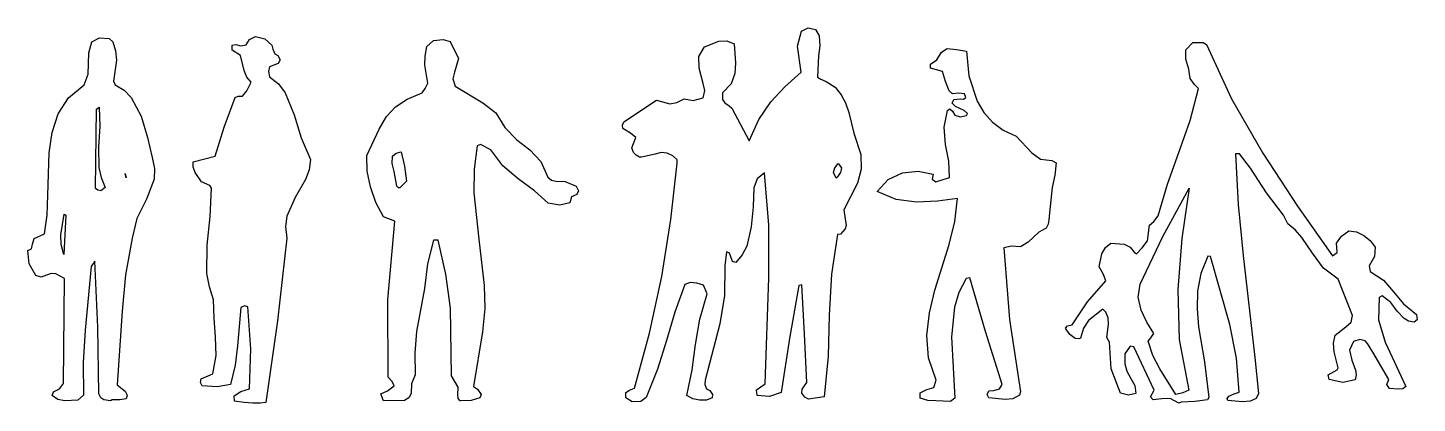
# Model space of a CAD drawing. Header units: metres. Extents: x 29.2 to 35.69, y 45.21 to 46.96.
import ezdxf

# ---------------------------------------------------------------- set-up
doc = ezdxf.new("R2010")
doc.units = ezdxf.units.M
doc.header["$MEASUREMENT"] = 0
doc.layers.add('PIBITOS', color=8, linetype='Continuous')

msp = doc.modelspace()

# ---------------------------------------------------------------- linework, layer by layer
at = {"layer": 'PIBITOS', "linetype": 'Continuous'}
for points in [[(32.0267, 45.2117), (31.9968, 45.2315), (31.9974, 45.2554), (32.0136, 45.2662), (32.0377, 45.2753), (32.1073, 45.5339), (32.1642, 45.7976), (32.2068, 46.0647), (32.2365, 46.329), (32.2369, 46.3434), (32.2165, 46.363), (32.1897, 46.3747), (32.161, 46.3785), (32.1337, 46.3712), (32.0696, 46.3566), (32.06, 46.3568), (32.0442, 46.3652), (32.0317, 46.3782), (32.0243, 46.4007), (32.0429, 46.4482), (32.0178, 46.4695), (31.9832, 46.491), (31.9803, 46.5054), (31.987, 46.5212), (32.1393, 46.6232), (32.2027, 46.6058), (32.2348, 46.6115), (32.2687, 46.6299), (32.3116, 46.621), (32.3582, 46.6343), (32.3653, 46.6677), (32.3581, 46.7014), (32.3389, 46.772), (32.3369, 46.8279), (32.3634, 46.872), (32.4311, 46.8992), (32.4678, 46.9), (32.5026, 46.8865), (32.5086, 46.7954), (32.5059, 46.7476), (32.4889, 46.7001), (32.4481, 46.6579), (32.4474, 46.626), (32.4598, 46.6113), (32.4786, 46.5966), (32.4912, 46.5851), (32.5724, 46.4333), (32.6177, 46.5328), (32.6737, 46.6146), (32.7408, 46.6865), (32.8157, 46.7535), (32.7992, 46.8751), (32.8167, 46.9466), (32.849, 46.9618), (32.8823, 46.9531), (32.8992, 46.924), (32.903, 46.8776), (32.8971, 46.8299), (32.8918, 46.7311), (32.9075, 46.7211), (32.9328, 46.711), (32.9737, 46.6846), (33.0017, 46.6488), (33.0231, 46.6101), (33.0381, 46.565), (33.0615, 46.4688), (33.0944, 46.3691), (33.0961, 46.3004), (33.0787, 46.2354), (33.0153, 46.1107), (33.0265, 46.0371), (33.0213, 46.0212), (33, 45.9961), (32.9856, 45.9949), (32.9576, 45.8088), (32.947, 45.6175), (32.9411, 45.4261), (32.9226, 45.235), (32.8505, 45.2238), (32.8332, 45.2338), (32.8192, 45.2532), (32.8196, 45.2708), (32.8427, 45.3022), (32.8317, 45.5307), (32.8192, 45.7591), (32.8048, 45.7563), (32.761, 45.5083), (32.7219, 45.2554), (32.6673, 45.2374), (32.6099, 45.2419), (32.6073, 45.2675), (32.6478, 45.2969), (32.6651, 45.7913), (32.6642, 46.0387), (32.6441, 46.2833), (32.6099, 46.2553), (32.5946, 46.2126), (32.5911, 46.1249), (32.5827, 46.0309), (32.5615, 45.9404), (32.5398, 45.8994), (32.5103, 45.8633), (32.4945, 45.8685), (32.4855, 45.8942), (32.481, 45.9071), (32.4668, 45.9138), (32.4589, 45.8485), (32.4575, 45.7097), (32.4354, 45.5761), (32.3673, 45.3127), (32.3653, 45.2936), (32.3728, 45.2727), (32.3886, 45.2643), (32.4009, 45.2465), (32.4006, 45.2306), (32.3732, 45.22), (32.3413, 45.2191), (32.3095, 45.2262), (32.2811, 45.2412), (32.3061, 45.3619), (32.3215, 45.4797), (32.3417, 45.5989), (32.3762, 45.7179), (32.3596, 45.7581), (32.3279, 45.7668), (32.2976, 45.7707), (32.2718, 45.7601), (32.2259, 45.6318), (32.1863, 45.4986), (32.145, 45.3655), (32.091, 45.2326), (32.0667, 45.214), (32.0267, 45.2117)], [(29.5898, 45.216), (29.558, 45.2215), (29.5439, 45.2314), (29.5347, 45.2492), (29.5304, 45.5605), (29.5165, 45.8704), (29.5, 45.8452), (29.4711, 45.5474), (29.4614, 45.396), (29.4628, 45.2428), (29.4367, 45.2194), (29.376, 45.216), (29.3442, 45.2231), (29.3175, 45.2412), (29.3227, 45.2586), (29.3517, 45.2724), (29.3698, 45.2975), (29.3743, 45.7889), (29.3349, 45.8106), (29.3126, 45.8126), (29.2901, 45.8052), (29.2659, 45.7945), (29.2405, 45.8031), (29.2098, 45.858), (29.2032, 45.9204), (29.2209, 45.928), (29.2246, 45.9502), (29.2332, 45.9756), (29.2816, 45.9985), (29.293, 46.0844), (29.2967, 46.1785), (29.3027, 46.3762), (29.3175, 46.4717), (29.345, 46.5588), (29.393, 46.6344), (29.4661, 46.695), (29.4847, 46.7441), (29.4874, 46.7935), (29.4886, 46.8445), (29.5024, 46.8953), (29.538, 46.9152), (29.5826, 46.9111), (29.5998, 46.8963), (29.6133, 46.8545), (29.6171, 46.8098), (29.6037, 46.7127), (29.6113, 46.695), (29.6539, 46.6701), (29.6866, 46.6359), (29.7326, 46.5487), (29.7623, 46.4491), (29.7842, 46.3544), (29.7958, 46.3031), (29.7931, 46.2537), (29.7575, 46.1603), (29.7124, 46.0703), (29.6913, 45.9782), (29.6603, 45.8066), (29.6438, 45.6362), (29.6202, 45.292), (29.6438, 45.2723), (29.6579, 45.2624), (29.667, 45.2431), (29.6635, 45.2256), (29.6331, 45.2215), (29.5979, 45.2206), (29.5898, 45.216)], [(30.2551, 45.2061), (30.2137, 45.2086), (30.1691, 45.2144), (30.1665, 45.24), (30.1989, 45.26), (30.2391, 45.2735), (30.2448, 45.4601), (30.2316, 45.6567), (30.2157, 45.6618), (30.198, 45.6527), (30.1828, 45.4742), (30.1713, 45.3835), (30.1501, 45.293), (30.0876, 45.2816), (30.0175, 45.2864), (30.0099, 45.3025), (30.0135, 45.32), (30.0682, 45.3427), (30.0829, 45.4286), (30.08, 45.5148), (30.074, 45.6027), (30.0711, 45.689), (30.0517, 45.75), (30.0403, 45.8125), (30.0416, 45.945), (30.0558, 46.0787), (30.0619, 46.211), (30.0542, 46.224), (30.0147, 46.2408), (29.9853, 46.2846), (29.9763, 46.3103), (29.9752, 46.3342), (30.0779, 46.3607), (30.1209, 46.497), (30.1718, 46.6363), (30.1863, 46.6424), (30.2054, 46.642), (30.2267, 46.667), (30.2468, 46.7065), (30.2266, 46.7309), (30.2145, 46.7615), (30.1969, 46.8321), (30.1575, 46.8569), (30.1581, 46.8808), (30.1757, 46.8836), (30.1979, 46.8767), (30.2235, 46.8826), (30.2384, 46.9062), (30.2675, 46.9215), (30.3103, 46.9094), (30.3432, 46.8799), (30.3476, 46.8623), (30.3566, 46.8397), (30.3708, 46.8314), (30.3816, 46.812), (30.3732, 46.7947), (30.333, 46.7796), (30.3277, 46.7574), (30.3319, 46.7317), (30.3743, 46.6989), (30.4053, 46.6567), (30.4477, 46.5552), (30.4804, 46.4476), (30.5245, 46.3461), (30.517, 46.2967), (30.5001, 46.2524), (30.4519, 46.1673), (30.4133, 46.0804), (30.4074, 46.0326), (30.4126, 45.9783), (30.369, 45.5914), (30.3158, 45.2096), (30.2886, 45.2054), (30.2615, 45.206), (30.2551, 45.2061)], [(31.2225, 45.2167), (31.2132, 45.2281), (31.2119, 45.244), (31.2127, 45.2807), (31.182, 45.3341), (31.1778, 45.6502), (31.1558, 45.8087), (31.1194, 45.9675), (31.0986, 45.9679), (31.0707, 45.8568), (31.057, 45.7422), (31.019, 45.5404), (31.0104, 45.44), (31.0129, 45.3378), (30.996, 45.2967), (30.9934, 45.2505), (30.9834, 45.2315), (30.9624, 45.2176), (30.865, 45.2166), (30.8529, 45.2488), (30.8836, 45.2641), (30.9144, 45.2873), (30.9053, 45.3067), (30.8866, 45.3278), (30.885, 45.6886), (30.9171, 46.0565), (30.8648, 46.0768), (30.8296, 46.1446), (30.8041, 46.217), (30.7882, 46.2908), (30.7866, 46.3642), (30.8452, 46.4874), (30.8784, 46.5473), (30.9209, 46.5926), (30.976, 46.6281), (31.0452, 46.6569), (31.06, 46.6774), (31.0718, 46.7026), (31.0577, 46.7875), (31.0586, 46.829), (31.0676, 46.8735), (31.0985, 46.9015), (31.1433, 46.9069), (31.1766, 46.8982), (31.2148, 46.8176), (31.1958, 46.7542), (31.1887, 46.7224), (31.1991, 46.6886), (31.3283, 46.6108), (31.3895, 46.5632), (31.4311, 46.4952), (31.4873, 46.4381), (31.5485, 46.3905), (31.5999, 46.3367), (31.6318, 46.2626), (31.6491, 46.2494), (31.6697, 46.2442), (31.7128, 46.2432), (31.765, 46.2213), (31.7756, 46.1987), (31.7673, 46.1814), (31.7431, 46.1707), (31.7345, 46.1422), (31.688, 46.132), (31.6339, 46.1412), (31.5697, 46.1985), (31.4944, 46.2544), (31.4223, 46.3167), (31.3665, 46.3913), (31.3176, 46.4163), (31.3015, 46.4087), (31.2879, 46.3005), (31.2871, 46.1904), (31.3094, 45.9728), (31.335, 45.7568), (31.3374, 45.6482), (31.327, 45.5399), (31.2846, 45.2839), (31.3035, 45.2708), (31.3205, 45.2464), (31.3154, 45.2306), (31.2736, 45.2187), (31.2257, 45.2166), (31.2225, 45.2167)], [(33.5126, 45.214), (33.444, 45.2171), (33.4073, 45.2179), (33.3709, 45.2299), (33.3714, 45.2538), (33.4021, 45.2691), (33.4358, 45.2795), (33.4461, 45.3128), (33.4102, 45.4173), (33.4029, 45.5228), (33.4148, 45.6279), (33.4395, 45.7343), (33.5065, 45.9482), (33.5328, 46.0562), (33.5463, 46.1628), (33.4519, 46.1505), (33.3544, 46.1463), (33.2589, 46.158), (33.1704, 46.1951), (33.2227, 46.2514), (33.2888, 46.2834), (33.3624, 46.2914), (33.4323, 46.2771), (33.427, 46.2532), (33.4443, 46.2417), (33.5086, 46.261), (33.5055, 46.3377), (33.4897, 46.4162), (33.4835, 46.4962), (33.4995, 46.574), (33.5093, 46.5818), (33.5218, 46.5719), (33.5326, 46.5525), (33.558, 46.5456), (33.5884, 46.5513), (33.5918, 46.5608), (33.5762, 46.5755), (33.5572, 46.5839), (33.5367, 46.5939), (33.521, 46.6086), (33.5294, 46.626), (33.5582, 46.6286), (33.5741, 46.6282), (33.5855, 46.6359), (33.5779, 46.6521), (33.5524, 46.6558), (33.522, 46.6533), (33.5064, 46.6664), (33.4898, 46.7099), (33.4764, 46.7565), (33.4479, 46.7651), (33.4193, 46.7721), (33.4197, 46.7912), (33.4489, 46.8113), (33.4705, 46.8476), (33.498, 46.8645), (33.541, 46.8604), (33.5871, 46.853), (33.5989, 46.7362), (33.6378, 46.6188), (33.6685, 46.5655), (33.709, 46.5199), (33.7592, 46.4821), (33.8193, 46.4552), (33.8926, 46.377), (33.9334, 46.3474), (33.9859, 46.3414), (34.0064, 46.3298), (34.0004, 46.2725), (33.9879, 46.2153), (33.9757, 46.0959), (33.9718, 46.0625), (33.9698, 46.0433), (33.9598, 46.0244), (33.9259, 46.006), (33.9014, 45.9826), (33.8754, 45.9593), (33.8398, 45.9377), (33.7983, 45.9402), (33.7615, 45.933), (33.7892, 45.5973), (33.8408, 45.2594), (33.8356, 45.2436), (33.8049, 45.2267), (33.7681, 45.2227), (33.6917, 45.2308), (33.6841, 45.2469), (33.6924, 45.2627), (33.7148, 45.2654), (33.7421, 45.2728), (33.7537, 45.2932), (33.6762, 45.5407), (33.6035, 45.7913), (33.5859, 45.7885), (33.5526, 45.7238), (33.5319, 45.6556), (33.5177, 45.5155), (33.5337, 45.2295), (33.5126, 45.214)], [(34.5801, 45.2064), (34.5391, 45.228), (34.5007, 45.2257), (34.4591, 45.2218), (34.4467, 45.2349), (34.4649, 45.2664), (34.3689, 45.4696), (34.353, 45.4731), (34.3267, 45.437), (34.3272, 45.3891), (34.336, 45.3554), (34.356, 45.3214), (34.3745, 45.2891), (34.3784, 45.2507), (34.3447, 45.2435), (34.3066, 45.2523), (34.2629, 45.3666), (34.256, 45.4912), (34.2437, 45.5122), (34.2515, 45.5743), (34.249, 45.6047), (34.2384, 45.6321), (34.2243, 45.6451), (34.1577, 45.5923), (34.1346, 45.5561), (34.1208, 45.5102), (34.1128, 45.5072), (34.0952, 45.5075), (34.0701, 45.5272), (34.05, 45.5564), (34.0598, 45.5674), (34.0807, 45.5717), (34.1533, 45.6802), (34.2384, 45.7773), (34.2279, 45.8078), (34.208, 45.8434), (34.2205, 45.9038), (34.2371, 45.9337), (34.2615, 45.9539), (34.3236, 45.9494), (34.352, 45.936), (34.3706, 45.9116), (34.3817, 45.905), (34.4078, 45.9331), (34.4325, 45.9645), (34.4421, 46.0377), (34.4632, 46.0548), (34.4829, 46.0815), (34.5261, 46.2306), (34.5804, 46.3778), (34.6332, 46.5282), (34.6716, 46.6774), (34.6529, 46.697), (34.6328, 46.7245), (34.6258, 46.7678), (34.6124, 46.8144), (34.6118, 46.8591), (34.6445, 46.8934), (34.6939, 46.8923), (34.7081, 46.8841), (34.8254, 46.6293), (34.9714, 46.3755), (35.1335, 46.1278), (35.2975, 45.8943), (35.3186, 45.9098), (35.3164, 45.9546), (35.3395, 45.9876), (35.3735, 46.0123), (35.4101, 46.0068), (35.4432, 45.9901), (35.4731, 45.9671), (35.4963, 45.9362), (35.4937, 45.8916), (35.4688, 45.8475), (35.473, 45.8218), (35.536, 45.7805), (35.5827, 45.7268), (35.6293, 45.67), (35.6904, 45.6207), (35.6931, 45.5951), (35.6785, 45.5843), (35.653, 45.5896), (35.6326, 45.6013), (35.5998, 45.6355), (35.5704, 45.676), (35.5296, 45.7073), (35.515, 45.6996), (35.5127, 45.5959), (35.544, 45.4915), (35.6399, 45.2835), (35.6253, 45.2727), (35.6061, 45.2715), (35.5631, 45.274), (35.5508, 45.2935), (35.5608, 45.3172), (35.4855, 45.4449), (35.4608, 45.4854), (35.4499, 45.4968), (35.4245, 45.5037), (35.3956, 45.4948), (35.3771, 45.4537), (35.3873, 45.4072), (35.4054, 45.3605), (35.4081, 45.3381), (35.4028, 45.3143), (35.3451, 45.3028), (35.2816, 45.317), (35.2772, 45.3378), (35.3193, 45.3624), (35.3242, 45.3703), (35.3051, 45.4457), (35.3028, 45.4857), (35.3101, 45.5238), (35.3604, 45.5626), (35.3848, 45.5844), (35.3903, 45.6162), (35.3238, 45.7852), (35.2548, 45.8378), (35.2036, 45.9076), (35.1542, 45.9805), (35.1246, 46.0147), (35.0886, 46.0442), (35.0687, 46.0845), (34.9896, 46.19), (34.914, 46.305), (34.8628, 46.3715), (34.8436, 46.372), (34.856, 46.1355), (34.8794, 45.8972), (34.9343, 45.4188), (34.9513, 45.2508), (34.9412, 45.2271), (34.9122, 45.215), (34.8771, 45.2126), (34.8086, 45.2189), (34.8056, 45.2269), (34.8138, 45.2379), (34.838, 45.2501), (34.8621, 45.2576), (34.8496, 45.4159), (34.818, 45.573), (34.7277, 45.8926), (34.715, 45.8928), (34.6828, 45.8122), (34.6667, 45.7295), (34.6648, 45.6466), (34.671, 45.5634), (34.6992, 45.3984), (34.7195, 45.232), (34.7129, 45.221), (34.6537, 45.2143), (34.5898, 45.2109), (34.5801, 45.2064)], [(29.5445, 46.1985), (29.5302, 46.202), (29.5192, 46.2103), (29.5242, 46.5804), (29.5372, 46.5897), (29.54, 46.5003), (29.5331, 46.4047), (29.5358, 46.3088), (29.5459, 46.2607), (29.564, 46.2141), (29.5445, 46.1985)], [(30.9349, 46.2125), (30.9271, 46.2207), (30.9142, 46.2896), (30.9055, 46.3265), (30.9062, 46.3616), (30.9241, 46.3755), (30.9466, 46.3814), (30.9627, 46.314), (30.9723, 46.2436), (30.9413, 46.2124), (30.9349, 46.2125)], [(29.6624, 46.2598), (29.658, 46.2806), (29.6624, 46.2598)], [(32.9787, 46.2583), (32.9665, 46.2841), (32.9734, 46.3063), (32.9882, 46.3268), (33.0037, 46.3073), (33, 46.285), (32.9836, 46.263), (32.9787, 46.2583)], [(34.565, 45.2466), (34.4911, 45.3663), (34.4589, 45.4293), (34.4365, 45.4952), (34.4496, 45.5109), (34.4628, 45.5313), (34.4305, 45.5847), (34.403, 45.6412), (34.39, 45.7021), (34.3993, 45.7626), (34.5047, 45.9853), (34.6278, 46.2108), (34.5939, 45.9753), (34.5743, 45.7379), (34.5819, 45.5032), (34.6261, 45.266), (34.5987, 45.2538), (34.565, 45.2466)], [(29.372, 45.9007), (29.3586, 45.9473), (29.3581, 45.9936), (29.373, 46.0906), (29.3808, 46.0856), (29.372, 45.9007)]]:
    msp.add_lwpolyline(points, dxfattribs=at)

doc.saveas('drawing.dxf')
